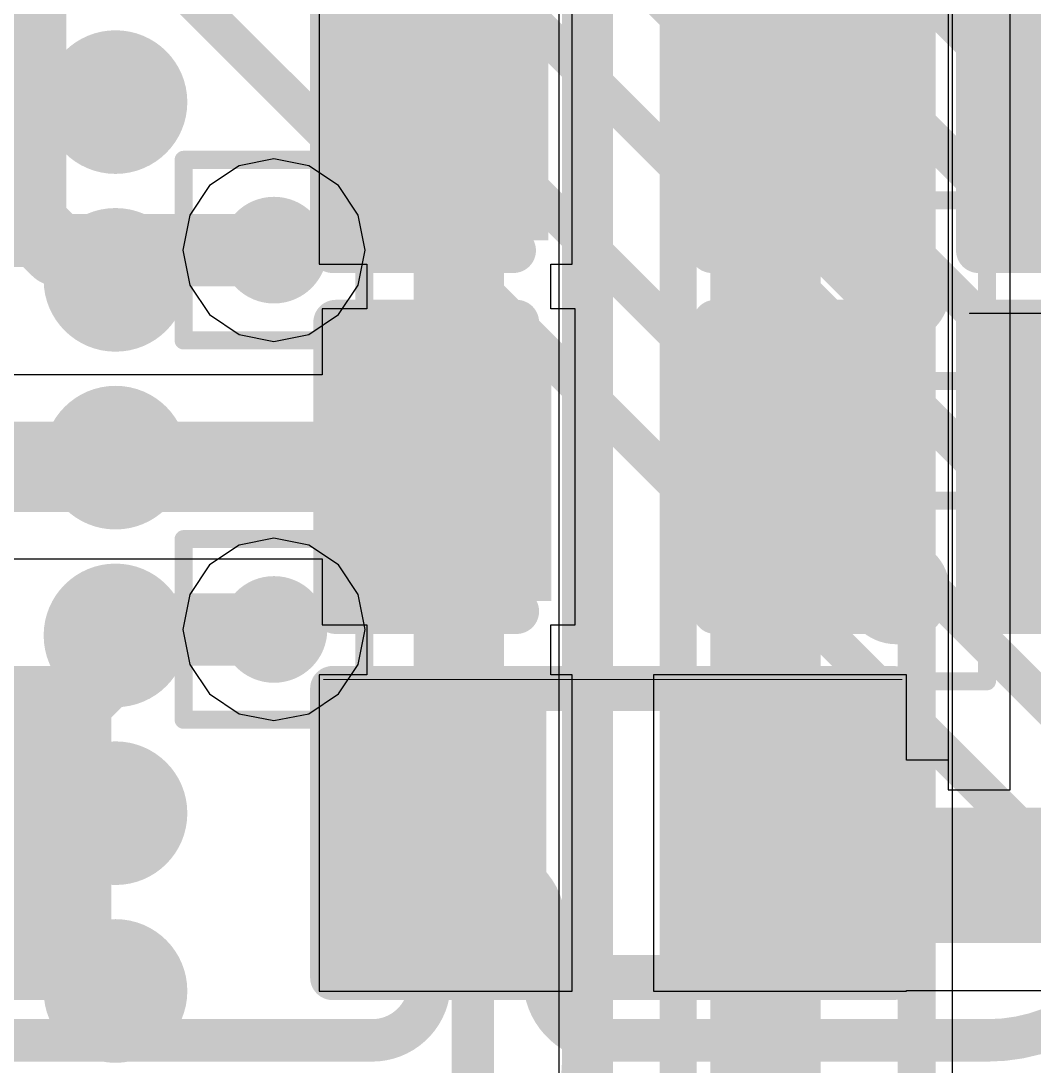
# Model space of a CAD drawing. Header units: inches. Extents: x -6 to 284, y -12 to 154.
# Drawn here: x 60.003 to 62.852, y -5.406 to -2.466 of the extents above; entities that cross this region are included whole.
import ezdxf

# ---------------------------------------------------------------- set-up
doc = ezdxf.new("R2010")
doc.units = ezdxf.units.IN
for name, color, linetype in [('Bottom Layer', 5, 'Continuous'), ('Bottom Paste', 16, 'Continuous'), ('Bottom Solder', 6, 'Continuous'), ('Drill Drawing', 1, 'Continuous'), ('GND-1', 16, 'Continuous'), ('GND-2', 90, 'Continuous'), ('GND-3', 216, 'Continuous'), ('GND-4', 54, 'Continuous'), ('PWR-1', 156, 'Continuous'), ('PWR-2', 130, 'Continuous'), ('Signal L1', 76, 'Continuous'), ('Signal L2', 6, 'Continuous'), ('Top Layer', 1, 'Continuous'), ('Top Overlay', 2, 'Continuous'), ('Top Paste', 8, 'Continuous'), ('Top Solder', 216, 'Continuous'), ('Via Holes', 16, 'Continuous')]:
    doc.layers.add(name, color=color, linetype=linetype)

# ---------------------------------------------------------------- blocks, each defined once
blk = doc.blocks.new('FBGA_153_11_5_13__B_131')
at = {"layer": 'Bottom Layer'}
h = blk.add_hatch(color=5, dxfattribs=at)
edge = h.paths.add_edge_path()
edge.add_arc((3.25, 1.75), 0.127, 0, 360)
h = blk.add_hatch(color=5, dxfattribs=at)
edge = h.paths.add_edge_path()
edge.add_arc((3.25, 1.25), 0.127, 0, 360)
h = blk.add_hatch(color=5, dxfattribs=at)
edge = h.paths.add_edge_path()
edge.add_arc((3.25, 0.75), 0.127, 0, 360)
h = blk.add_hatch(color=5, dxfattribs=at)
edge = h.paths.add_edge_path()
edge.add_arc((3.25, 0.25), 0.127, 0, 360)
h = blk.add_hatch(color=5, dxfattribs=at)
edge = h.paths.add_edge_path()
edge.add_arc((3.25, -0.25), 0.127, 0, 360)
h = blk.add_hatch(color=5, dxfattribs=at)
edge = h.paths.add_edge_path()
edge.add_arc((3.25, -0.75), 0.127, 0, 360)
at = {"layer": 'Bottom Paste'}
h = blk.add_hatch(color=16, dxfattribs=at)
edge = h.paths.add_edge_path()
edge.add_arc((3.25, 1.75), 0.127, 0, 360)
h = blk.add_hatch(color=16, dxfattribs=at)
edge = h.paths.add_edge_path()
edge.add_arc((3.25, 1.25), 0.127, 0, 360)
h = blk.add_hatch(color=16, dxfattribs=at)
edge = h.paths.add_edge_path()
edge.add_arc((3.25, 0.75), 0.127, 0, 360)
h = blk.add_hatch(color=16, dxfattribs=at)
edge = h.paths.add_edge_path()
edge.add_arc((3.25, 0.25), 0.127, 0, 360)
h = blk.add_hatch(color=16, dxfattribs=at)
edge = h.paths.add_edge_path()
edge.add_arc((3.25, -0.25), 0.127, 0, 360)
h = blk.add_hatch(color=16, dxfattribs=at)
edge = h.paths.add_edge_path()
edge.add_arc((3.25, -0.75), 0.127, 0, 360)
at = {"layer": 'Bottom Solder'}
h = blk.add_hatch(color=6, dxfattribs=at)
edge = h.paths.add_edge_path()
edge.add_arc((3.25, 1.75), 0.202, 0, 360)
h = blk.add_hatch(color=6, dxfattribs=at)
edge = h.paths.add_edge_path()
edge.add_arc((3.25, 1.25), 0.202, 0, 360)
h = blk.add_hatch(color=6, dxfattribs=at)
edge = h.paths.add_edge_path()
edge.add_arc((3.25, 0.75), 0.202, 0, 360)
h = blk.add_hatch(color=6, dxfattribs=at)
edge = h.paths.add_edge_path()
edge.add_arc((3.25, 0.25), 0.202, 0, 360)
h = blk.add_hatch(color=6, dxfattribs=at)
edge = h.paths.add_edge_path()
edge.add_arc((3.25, -0.25), 0.202, 0, 360)
h = blk.add_hatch(color=6, dxfattribs=at)
edge = h.paths.add_edge_path()
edge.add_arc((3.25, -0.75), 0.202, 0, 360)
blk = doc.blocks.new('R___0402_171')
at = {"layer": 'Top Layer'}
for points in [[(-0.6985, -0.3175), (-0.6985, 0.3175), (-0.2413, 0.3175), (-0.2413, -0.3175)], [(0.2413, -0.3175), (0.2413, 0.3175), (0.6985, 0.3175), (0.6985, -0.3175)]]:
    blk.add_hatch(color=1, dxfattribs=at).paths.add_polyline_path(points)
at = {"layer": 'Top Paste'}
for points in [[(-0.6985, -0.3175), (-0.6985, 0.3175), (-0.2413, 0.3175), (-0.2413, -0.3175)], [(0.2413, -0.3175), (0.2413, 0.3175), (0.6985, 0.3175), (0.6985, -0.3175)]]:
    blk.add_hatch(color=8, dxfattribs=at).paths.add_polyline_path(points)
at = {"layer": 'Top Solder'}
for points in [[(-0.7535, -0.3725), (-0.7535, 0.3725), (-0.1863, 0.3725), (-0.1863, -0.3725)], [(0.1863, -0.3725), (0.1863, 0.3725), (0.7535, 0.3725), (0.7535, -0.3725)]]:
    blk.add_hatch(color=216, dxfattribs=at).paths.add_polyline_path(points)
at = {"layer": 'Top Overlay'}
for points in [[(-0.7874, 0.4064, 0.127, 0.127, 0), (-0.7874, -0.4064, 0.127, 0.127, 0)], [(0.7874, 0.4064, 0.127, 0.127, 0), (-0.7874, 0.4064, 0.127, 0.127, 0)], [(0.7874, 0.4064, 0.127, 0.127, 0), (0.7874, -0.4064, 0.127, 0.127, 0)], [(0.7874, -0.4064, 0.127, 0.127, 0), (-0.7874, -0.4064, 0.127, 0.127, 0)], [(0.8128, -0.4318, 0.00323, 0.00323, 0), (-0.8128, -0.4318, 0.00323, 0.00323, 0)]]:
    blk.add_lwpolyline(points, format="xyseb", dxfattribs=at)
for points in [[(-0.8191, 0.4064, 0.0635, 0.0635, 1), (-0.7556, 0.4064, 0.0635, 0.0635, 1)], [(-0.8191, 0.4064, 0.0635, 0.0635, 1), (-0.7556, 0.4064, 0.0635, 0.0635, 1)], [(0.7556, 0.4064, 0.0635, 0.0635, 1), (0.8191, 0.4064, 0.0635, 0.0635, 1)], [(0.7556, 0.4064, 0.0635, 0.0635, 1), (0.8191, 0.4064, 0.0635, 0.0635, 1)], [(-0.8191, -0.4064, 0.0635, 0.0635, 1), (-0.7556, -0.4064, 0.0635, 0.0635, 1)], [(-0.8191, -0.4064, 0.0635, 0.0635, 1), (-0.7556, -0.4064, 0.0635, 0.0635, 1)], [(0.7556, -0.4064, 0.0635, 0.0635, 1), (0.8191, -0.4064, 0.0635, 0.0635, 1)], [(0.7556, -0.4064, 0.0635, 0.0635, 1), (0.8191, -0.4064, 0.0635, 0.0635, 1)], [(-0.8136, -0.4318, 0.00161, 0.00161, 1), (-0.812, -0.4318, 0.00161, 0.00161, 1)], [(0.812, -0.4318, 0.00161, 0.00161, 1), (0.8136, -0.4318, 0.00161, 0.00161, 1)]]:
    blk.add_lwpolyline(points, format="xyseb", close=True, dxfattribs=at)
blk = doc.blocks.new('R___0402_195')
at = {"layer": 'Top Layer'}
for points in [[(-0.6985, -0.3175), (-0.6985, 0.3175), (-0.2413, 0.3175), (-0.2413, -0.3175)], [(0.2413, -0.3175), (0.2413, 0.3175), (0.6985, 0.3175), (0.6985, -0.3175)]]:
    blk.add_hatch(color=1, dxfattribs=at).paths.add_polyline_path(points)
at = {"layer": 'Top Paste'}
for points in [[(-0.6985, -0.3175), (-0.6985, 0.3175), (-0.2413, 0.3175), (-0.2413, -0.3175)], [(0.2413, -0.3175), (0.2413, 0.3175), (0.6985, 0.3175), (0.6985, -0.3175)]]:
    blk.add_hatch(color=8, dxfattribs=at).paths.add_polyline_path(points)
at = {"layer": 'Top Solder'}
for points in [[(-0.7535, -0.3725), (-0.7535, 0.3725), (-0.1863, 0.3725), (-0.1863, -0.3725)], [(0.1863, -0.3725), (0.1863, 0.3725), (0.7535, 0.3725), (0.7535, -0.3725)]]:
    blk.add_hatch(color=216, dxfattribs=at).paths.add_polyline_path(points)
at = {"layer": 'Top Overlay'}
for points in [[(-0.7874, 0.4064, 0.127, 0.127, 0), (-0.7874, -0.4064, 0.127, 0.127, 0)], [(0.7874, 0.4064, 0.127, 0.127, 0), (-0.7874, 0.4064, 0.127, 0.127, 0)], [(0.7874, 0.4064, 0.127, 0.127, 0), (0.7874, -0.4064, 0.127, 0.127, 0)], [(0.7874, -0.4064, 0.127, 0.127, 0), (-0.7874, -0.4064, 0.127, 0.127, 0)], [(0.8128, -0.4318, 0.00323, 0.00323, 0), (-0.8128, -0.4318, 0.00323, 0.00323, 0)]]:
    blk.add_lwpolyline(points, format="xyseb", dxfattribs=at)
for points in [[(-0.8191, 0.4064, 0.0635, 0.0635, 1), (-0.7556, 0.4064, 0.0635, 0.0635, 1)], [(-0.8191, 0.4064, 0.0635, 0.0635, 1), (-0.7556, 0.4064, 0.0635, 0.0635, 1)], [(0.7556, 0.4064, 0.0635, 0.0635, 1), (0.8191, 0.4064, 0.0635, 0.0635, 1)], [(0.7556, 0.4064, 0.0635, 0.0635, 1), (0.8191, 0.4064, 0.0635, 0.0635, 1)], [(-0.8191, -0.4064, 0.0635, 0.0635, 1), (-0.7556, -0.4064, 0.0635, 0.0635, 1)], [(-0.8191, -0.4064, 0.0635, 0.0635, 1), (-0.7556, -0.4064, 0.0635, 0.0635, 1)], [(0.7556, -0.4064, 0.0635, 0.0635, 1), (0.8191, -0.4064, 0.0635, 0.0635, 1)], [(0.7556, -0.4064, 0.0635, 0.0635, 1), (0.8191, -0.4064, 0.0635, 0.0635, 1)], [(-0.8136, -0.4318, 0.00161, 0.00161, 1), (-0.812, -0.4318, 0.00161, 0.00161, 1)], [(0.812, -0.4318, 0.00161, 0.00161, 1), (0.8136, -0.4318, 0.00161, 0.00161, 1)]]:
    blk.add_lwpolyline(points, format="xyseb", close=True, dxfattribs=at)
blk = doc.blocks.new('R___0402_196')
at = {"layer": 'Top Layer'}
for points in [[(-0.6985, -0.3175), (-0.6985, 0.3175), (-0.2413, 0.3175), (-0.2413, -0.3175)], [(0.2413, -0.3175), (0.2413, 0.3175), (0.6985, 0.3175), (0.6985, -0.3175)]]:
    blk.add_hatch(color=1, dxfattribs=at).paths.add_polyline_path(points)
at = {"layer": 'Top Paste'}
for points in [[(-0.6985, -0.3175), (-0.6985, 0.3175), (-0.2413, 0.3175), (-0.2413, -0.3175)], [(0.2413, -0.3175), (0.2413, 0.3175), (0.6985, 0.3175), (0.6985, -0.3175)]]:
    blk.add_hatch(color=8, dxfattribs=at).paths.add_polyline_path(points)
at = {"layer": 'Top Solder'}
for points in [[(-0.7535, -0.3725), (-0.7535, 0.3725), (-0.1863, 0.3725), (-0.1863, -0.3725)], [(0.1863, -0.3725), (0.1863, 0.3725), (0.7535, 0.3725), (0.7535, -0.3725)]]:
    blk.add_hatch(color=216, dxfattribs=at).paths.add_polyline_path(points)
at = {"layer": 'Top Overlay'}
for points in [[(0.7874, 0.4064, 0.127, 0.127, 0), (-0.7874, 0.4064, 0.127, 0.127, 0)], [(-0.7874, 0.4064, 0.127, 0.127, 0), (-0.7874, -0.4064, 0.127, 0.127, 0)], [(0.7874, 0.4064, 0.127, 0.127, 0), (0.7874, -0.4064, 0.127, 0.127, 0)], [(0.7874, -0.4064, 0.127, 0.127, 0), (-0.7874, -0.4064, 0.127, 0.127, 0)], [(0.8128, -0.4318, 0.00323, 0.00323, 0), (-0.8128, -0.4318, 0.00323, 0.00323, 0)]]:
    blk.add_lwpolyline(points, format="xyseb", dxfattribs=at)
for points in [[(-0.8191, 0.4064, 0.0635, 0.0635, 1), (-0.7556, 0.4064, 0.0635, 0.0635, 1)], [(-0.8191, 0.4064, 0.0635, 0.0635, 1), (-0.7556, 0.4064, 0.0635, 0.0635, 1)], [(0.7556, 0.4064, 0.0635, 0.0635, 1), (0.8191, 0.4064, 0.0635, 0.0635, 1)], [(0.7556, 0.4064, 0.0635, 0.0635, 1), (0.8191, 0.4064, 0.0635, 0.0635, 1)], [(-0.8191, -0.4064, 0.0635, 0.0635, 1), (-0.7556, -0.4064, 0.0635, 0.0635, 1)], [(-0.8191, -0.4064, 0.0635, 0.0635, 1), (-0.7556, -0.4064, 0.0635, 0.0635, 1)], [(0.7556, -0.4064, 0.0635, 0.0635, 1), (0.8191, -0.4064, 0.0635, 0.0635, 1)], [(0.7556, -0.4064, 0.0635, 0.0635, 1), (0.8191, -0.4064, 0.0635, 0.0635, 1)], [(-0.8136, -0.4318, 0.00161, 0.00161, 1), (-0.812, -0.4318, 0.00161, 0.00161, 1)], [(0.812, -0.4318, 0.00161, 0.00161, 1), (0.8136, -0.4318, 0.00161, 0.00161, 1)]]:
    blk.add_lwpolyline(points, format="xyseb", close=True, dxfattribs=at)
blk = doc.blocks.new('C___0402_272')
at = {"layer": 'Top Layer'}
for points in [[(-0.6985, -0.3175), (-0.6985, 0.3175), (-0.2413, 0.3175), (-0.2413, -0.3175)], [(0.2413, -0.3175), (0.2413, 0.3175), (0.6985, 0.3175), (0.6985, -0.3175)]]:
    blk.add_hatch(color=1, dxfattribs=at).paths.add_polyline_path(points)
at = {"layer": 'Top Paste'}
for points in [[(-0.6985, -0.3175), (-0.6985, 0.3175), (-0.2413, 0.3175), (-0.2413, -0.3175)], [(0.2413, -0.3175), (0.2413, 0.3175), (0.6985, 0.3175), (0.6985, -0.3175)]]:
    blk.add_hatch(color=8, dxfattribs=at).paths.add_polyline_path(points)
at = {"layer": 'Top Solder'}
for points in [[(-0.7585, -0.3775), (-0.7585, 0.3775), (-0.1813, 0.3775), (-0.1813, -0.3775)], [(0.1813, -0.3775), (0.1813, 0.3775), (0.7585, 0.3775), (0.7585, -0.3775)]]:
    blk.add_hatch(color=216, dxfattribs=at).paths.add_polyline_path(points)
at = {"layer": 'Top Overlay'}
for points in [[(-0.7874, 0.4064, 0.127, 0.127, 0), (-0.7874, -0.4064, 0.127, 0.127, 0)], [(-0.2794, 0.4064, 0.127, 0.127, 0), (-0.7874, 0.4064, 0.127, 0.127, 0)], [(0.7874, 0.4064, 0.127, 0.127, 0), (0.2794, 0.4064, 0.127, 0.127, 0)], [(0.7874, 0.4064, 0.127, 0.127, 0), (0.7874, -0.4064, 0.127, 0.127, 0)], [(-0.2794, -0.4064, 0.127, 0.127, 0), (-0.7874, -0.4064, 0.127, 0.127, 0)], [(0.7874, -0.4064, 0.127, 0.127, 0), (0.2794, -0.4064, 0.127, 0.127, 0)]]:
    blk.add_lwpolyline(points, format="xyseb", dxfattribs=at)
for points in [[(-0.8191, 0.4064, 0.0635, 0.0635, 1), (-0.7556, 0.4064, 0.0635, 0.0635, 1)], [(-0.8191, 0.4064, 0.0635, 0.0635, 1), (-0.7556, 0.4064, 0.0635, 0.0635, 1)], [(-0.3112, 0.4064, 0.0635, 0.0635, 1), (-0.2477, 0.4064, 0.0635, 0.0635, 1)], [(0.2477, 0.4064, 0.0635, 0.0635, 1), (0.3111, 0.4064, 0.0635, 0.0635, 1)], [(0.7556, 0.4064, 0.0635, 0.0635, 1), (0.8191, 0.4064, 0.0635, 0.0635, 1)], [(0.7556, 0.4064, 0.0635, 0.0635, 1), (0.8191, 0.4064, 0.0635, 0.0635, 1)], [(-0.8191, -0.4064, 0.0635, 0.0635, 1), (-0.7556, -0.4064, 0.0635, 0.0635, 1)], [(-0.8191, -0.4064, 0.0635, 0.0635, 1), (-0.7556, -0.4064, 0.0635, 0.0635, 1)], [(-0.3112, -0.4064, 0.0635, 0.0635, 1), (-0.2477, -0.4064, 0.0635, 0.0635, 1)], [(0.2477, -0.4064, 0.0635, 0.0635, 1), (0.3111, -0.4064, 0.0635, 0.0635, 1)], [(0.7556, -0.4064, 0.0635, 0.0635, 1), (0.8191, -0.4064, 0.0635, 0.0635, 1)], [(0.7556, -0.4064, 0.0635, 0.0635, 1), (0.8191, -0.4064, 0.0635, 0.0635, 1)]]:
    blk.add_lwpolyline(points, format="xyseb", close=True, dxfattribs=at)
blk = doc.blocks.new('C___0402_322')
at = {"layer": 'Top Layer'}
for points in [[(-0.6985, -0.3175), (-0.6985, 0.3175), (-0.2413, 0.3175), (-0.2413, -0.3175)], [(0.2413, -0.3175), (0.2413, 0.3175), (0.6985, 0.3175), (0.6985, -0.3175)]]:
    blk.add_hatch(color=1, dxfattribs=at).paths.add_polyline_path(points)
at = {"layer": 'Top Paste'}
for points in [[(-0.6985, -0.3175), (-0.6985, 0.3175), (-0.2413, 0.3175), (-0.2413, -0.3175)], [(0.2413, -0.3175), (0.2413, 0.3175), (0.6985, 0.3175), (0.6985, -0.3175)]]:
    blk.add_hatch(color=8, dxfattribs=at).paths.add_polyline_path(points)
at = {"layer": 'Top Solder'}
for points in [[(-0.7585, -0.3775), (-0.7585, 0.3775), (-0.1813, 0.3775), (-0.1813, -0.3775)], [(0.1813, -0.3775), (0.1813, 0.3775), (0.7585, 0.3775), (0.7585, -0.3775)]]:
    blk.add_hatch(color=216, dxfattribs=at).paths.add_polyline_path(points)
at = {"layer": 'Top Overlay'}
for points in [[(-0.7874, 0.4064, 0.127, 0.127, 0), (-0.7874, -0.4064, 0.127, 0.127, 0)], [(-0.2794, 0.4064, 0.127, 0.127, 0), (-0.7874, 0.4064, 0.127, 0.127, 0)], [(0.7874, 0.4064, 0.127, 0.127, 0), (0.2794, 0.4064, 0.127, 0.127, 0)], [(0.7874, 0.4064, 0.127, 0.127, 0), (0.7874, -0.4064, 0.127, 0.127, 0)], [(-0.2794, -0.4064, 0.127, 0.127, 0), (-0.7874, -0.4064, 0.127, 0.127, 0)], [(0.7874, -0.4064, 0.127, 0.127, 0), (0.2794, -0.4064, 0.127, 0.127, 0)]]:
    blk.add_lwpolyline(points, format="xyseb", dxfattribs=at)
for points in [[(-0.8191, 0.4064, 0.0635, 0.0635, 1), (-0.7556, 0.4064, 0.0635, 0.0635, 1)], [(-0.8191, 0.4064, 0.0635, 0.0635, 1), (-0.7556, 0.4064, 0.0635, 0.0635, 1)], [(-0.3111, 0.4064, 0.0635, 0.0635, 1), (-0.2477, 0.4064, 0.0635, 0.0635, 1)], [(0.2477, 0.4064, 0.0635, 0.0635, 1), (0.3111, 0.4064, 0.0635, 0.0635, 1)], [(0.7556, 0.4064, 0.0635, 0.0635, 1), (0.8191, 0.4064, 0.0635, 0.0635, 1)], [(0.7556, 0.4064, 0.0635, 0.0635, 1), (0.8191, 0.4064, 0.0635, 0.0635, 1)], [(-0.8192, -0.4064, 0.0635, 0.0635, 1), (-0.7557, -0.4064, 0.0635, 0.0635, 1)], [(-0.8192, -0.4064, 0.0635, 0.0635, 1), (-0.7557, -0.4064, 0.0635, 0.0635, 1)], [(-0.3111, -0.4064, 0.0635, 0.0635, 1), (-0.2477, -0.4064, 0.0635, 0.0635, 1)], [(0.2477, -0.4064, 0.0635, 0.0635, 1), (0.3111, -0.4064, 0.0635, 0.0635, 1)], [(0.7556, -0.4064, 0.0635, 0.0635, 1), (0.8191, -0.4064, 0.0635, 0.0635, 1)], [(0.7556, -0.4064, 0.0635, 0.0635, 1), (0.8191, -0.4064, 0.0635, 0.0635, 1)]]:
    blk.add_lwpolyline(points, format="xyseb", close=True, dxfattribs=at)
blk = doc.blocks.new('C___0402_324')
at = {"layer": 'Top Layer'}
for points in [[(-0.6985, -0.3175), (-0.6985, 0.3175), (-0.2413, 0.3175), (-0.2413, -0.3175)], [(0.2413, -0.3175), (0.2413, 0.3175), (0.6985, 0.3175), (0.6985, -0.3175)]]:
    blk.add_hatch(color=1, dxfattribs=at).paths.add_polyline_path(points)
at = {"layer": 'Top Paste'}
for points in [[(-0.6985, -0.3175), (-0.6985, 0.3175), (-0.2413, 0.3175), (-0.2413, -0.3175)], [(0.2413, -0.3175), (0.2413, 0.3175), (0.6985, 0.3175), (0.6985, -0.3175)]]:
    blk.add_hatch(color=8, dxfattribs=at).paths.add_polyline_path(points)
at = {"layer": 'Top Solder'}
for points in [[(-0.7585, -0.3775), (-0.7585, 0.3775), (-0.1813, 0.3775), (-0.1813, -0.3775)], [(0.1813, -0.3775), (0.1813, 0.3775), (0.7585, 0.3775), (0.7585, -0.3775)]]:
    blk.add_hatch(color=216, dxfattribs=at).paths.add_polyline_path(points)
at = {"layer": 'Top Overlay'}
for points in [[(-0.7874, 0.4064, 0.127, 0.127, 0), (-0.7874, -0.4064, 0.127, 0.127, 0)], [(-0.2794, 0.4064, 0.127, 0.127, 0), (-0.7874, 0.4064, 0.127, 0.127, 0)], [(0.7874, 0.4064, 0.127, 0.127, 0), (0.2794, 0.4064, 0.127, 0.127, 0)], [(0.7874, 0.4064, 0.127, 0.127, 0), (0.7874, -0.4064, 0.127, 0.127, 0)], [(-0.2794, -0.4064, 0.127, 0.127, 0), (-0.7874, -0.4064, 0.127, 0.127, 0)], [(0.7874, -0.4064, 0.127, 0.127, 0), (0.2794, -0.4064, 0.127, 0.127, 0)]]:
    blk.add_lwpolyline(points, format="xyseb", dxfattribs=at)
for points in [[(-0.8191, 0.4064, 0.0635, 0.0635, 1), (-0.7556, 0.4064, 0.0635, 0.0635, 1)], [(-0.8191, 0.4064, 0.0635, 0.0635, 1), (-0.7556, 0.4064, 0.0635, 0.0635, 1)], [(-0.3111, 0.4064, 0.0635, 0.0635, 1), (-0.2477, 0.4064, 0.0635, 0.0635, 1)], [(0.2477, 0.4064, 0.0635, 0.0635, 1), (0.3111, 0.4064, 0.0635, 0.0635, 1)], [(0.7556, 0.4064, 0.0635, 0.0635, 1), (0.8191, 0.4064, 0.0635, 0.0635, 1)], [(0.7556, 0.4064, 0.0635, 0.0635, 1), (0.8191, 0.4064, 0.0635, 0.0635, 1)], [(-0.8191, -0.4064, 0.0635, 0.0635, 1), (-0.7556, -0.4064, 0.0635, 0.0635, 1)], [(-0.8191, -0.4064, 0.0635, 0.0635, 1), (-0.7556, -0.4064, 0.0635, 0.0635, 1)], [(-0.3111, -0.4064, 0.0635, 0.0635, 1), (-0.2477, -0.4064, 0.0635, 0.0635, 1)], [(0.2477, -0.4064, 0.0635, 0.0635, 1), (0.3111, -0.4064, 0.0635, 0.0635, 1)], [(0.7556, -0.4064, 0.0635, 0.0635, 1), (0.8191, -0.4064, 0.0635, 0.0635, 1)], [(0.7556, -0.4064, 0.0635, 0.0635, 1), (0.8191, -0.4064, 0.0635, 0.0635, 1)]]:
    blk.add_lwpolyline(points, format="xyseb", close=True, dxfattribs=at)
blk = doc.blocks.new('C___0402_375')
at = {"layer": 'Top Layer'}
for points in [[(-0.6985, -0.3175), (-0.6985, 0.3175), (-0.2413, 0.3175), (-0.2413, -0.3175)], [(0.2413, -0.3175), (0.2413, 0.3175), (0.6985, 0.3175), (0.6985, -0.3175)]]:
    blk.add_hatch(color=1, dxfattribs=at).paths.add_polyline_path(points)
at = {"layer": 'Top Paste'}
for points in [[(-0.6985, -0.3175), (-0.6985, 0.3175), (-0.2413, 0.3175), (-0.2413, -0.3175)], [(0.2413, -0.3175), (0.2413, 0.3175), (0.6985, 0.3175), (0.6985, -0.3175)]]:
    blk.add_hatch(color=8, dxfattribs=at).paths.add_polyline_path(points)
at = {"layer": 'Top Solder'}
for points in [[(-0.7585, -0.3775), (-0.7585, 0.3775), (-0.1813, 0.3775), (-0.1813, -0.3775)], [(0.1813, -0.3775), (0.1813, 0.3775), (0.7585, 0.3775), (0.7585, -0.3775)]]:
    blk.add_hatch(color=216, dxfattribs=at).paths.add_polyline_path(points)
at = {"layer": 'Top Overlay'}
for points in [[(-0.7874, 0.4064, 0.127, 0.127, 0), (-0.7874, -0.4064, 0.127, 0.127, 0)], [(-0.2794, 0.4064, 0.127, 0.127, 0), (-0.7874, 0.4064, 0.127, 0.127, 0)], [(0.7874, 0.4064, 0.127, 0.127, 0), (0.2794, 0.4064, 0.127, 0.127, 0)], [(0.7874, 0.4064, 0.127, 0.127, 0), (0.7874, -0.4064, 0.127, 0.127, 0)], [(-0.2794, -0.4064, 0.127, 0.127, 0), (-0.7874, -0.4064, 0.127, 0.127, 0)], [(0.7874, -0.4064, 0.127, 0.127, 0), (0.2794, -0.4064, 0.127, 0.127, 0)]]:
    blk.add_lwpolyline(points, format="xyseb", dxfattribs=at)
for points in [[(-0.8191, 0.4064, 0.0635, 0.0635, 1), (-0.7556, 0.4064, 0.0635, 0.0635, 1)], [(-0.8191, 0.4064, 0.0635, 0.0635, 1), (-0.7556, 0.4064, 0.0635, 0.0635, 1)], [(-0.3111, 0.4064, 0.0635, 0.0635, 1), (-0.2477, 0.4064, 0.0635, 0.0635, 1)], [(0.2477, 0.4064, 0.0635, 0.0635, 1), (0.3111, 0.4064, 0.0635, 0.0635, 1)], [(0.7556, 0.4064, 0.0635, 0.0635, 1), (0.8191, 0.4064, 0.0635, 0.0635, 1)], [(0.7556, 0.4064, 0.0635, 0.0635, 1), (0.8191, 0.4064, 0.0635, 0.0635, 1)], [(-0.8191, -0.4064, 0.0635, 0.0635, 1), (-0.7556, -0.4064, 0.0635, 0.0635, 1)], [(-0.8191, -0.4064, 0.0635, 0.0635, 1), (-0.7556, -0.4064, 0.0635, 0.0635, 1)], [(-0.3111, -0.4064, 0.0635, 0.0635, 1), (-0.2477, -0.4064, 0.0635, 0.0635, 1)], [(0.2477, -0.4064, 0.0635, 0.0635, 1), (0.3111, -0.4064, 0.0635, 0.0635, 1)], [(0.7556, -0.4064, 0.0635, 0.0635, 1), (0.8191, -0.4064, 0.0635, 0.0635, 1)], [(0.7556, -0.4064, 0.0635, 0.0635, 1), (0.8191, -0.4064, 0.0635, 0.0635, 1)]]:
    blk.add_lwpolyline(points, format="xyseb", close=True, dxfattribs=at)

msp = doc.modelspace()

# ---------------------------------------------------------------- hatches: boundary and pattern name
at = {"layer": 'Bottom Layer'}
h = msp.add_hatch(color=5, dxfattribs=at)
edge = h.paths.add_edge_path()
edge.add_arc((60.7149, -3.1108), 0.15, 0, 360)
h = msp.add_hatch(color=5, dxfattribs=at)
edge = h.paths.add_edge_path()
edge.add_arc((60.7149, -4.1776), 0.15, 0, 360)
at = {"layer": 'GND-1'}
h = msp.add_hatch(color=16, dxfattribs=at)
edge = h.paths.add_edge_path()
edge.add_arc((60.7149, -3.1108), 0.15, 0, 360)
h = msp.add_hatch(color=16, dxfattribs=at)
edge = h.paths.add_edge_path()
edge.add_arc((62.4655, -3.2245), 0.15, 0, 360)
h = msp.add_hatch(color=16, dxfattribs=at)
edge = h.paths.add_edge_path()
edge.add_arc((62.4655, -4.0693), 0.15, 0, 360)
h = msp.add_hatch(color=16, dxfattribs=at)
edge = h.paths.add_edge_path()
edge.add_arc((60.7149, -4.1776), 0.15, 0, 360)
at = {"layer": 'GND-2'}
h = msp.add_hatch(color=90, dxfattribs=at)
edge = h.paths.add_edge_path()
edge.add_arc((60.7149, -3.1108), 0.15, 0, 360)
h = msp.add_hatch(color=90, dxfattribs=at)
edge = h.paths.add_edge_path()
edge.add_arc((60.7149, -4.1776), 0.15, 0, 360)
at = {"layer": 'GND-3'}
h = msp.add_hatch(color=216, dxfattribs=at)
edge = h.paths.add_edge_path()
edge.add_arc((60.7149, -3.1108), 0.15, 0, 360)
h = msp.add_hatch(color=216, dxfattribs=at)
edge = h.paths.add_edge_path()
edge.add_arc((60.7149, -4.1776), 0.15, 0, 360)
at = {"layer": 'GND-4'}
h = msp.add_hatch(color=54, dxfattribs=at)
edge = h.paths.add_edge_path()
edge.add_arc((60.7149, -3.1108), 0.15, 0, 360)
h = msp.add_hatch(color=54, dxfattribs=at)
edge = h.paths.add_edge_path()
edge.add_arc((60.7149, -4.1776), 0.15, 0, 360)
at = {"layer": 'PWR-1'}
h = msp.add_hatch(color=156, dxfattribs=at)
edge = h.paths.add_edge_path()
edge.add_arc((60.7149, -3.1108), 0.15, 0, 360)
h = msp.add_hatch(color=156, dxfattribs=at)
edge = h.paths.add_edge_path()
edge.add_arc((60.7149, -4.1776), 0.15, 0, 360)
at = {"layer": 'PWR-2'}
h = msp.add_hatch(color=130, dxfattribs=at)
edge = h.paths.add_edge_path()
edge.add_arc((60.7149, -3.1108), 0.15, 0, 360)
h = msp.add_hatch(color=130, dxfattribs=at)
edge = h.paths.add_edge_path()
edge.add_arc((60.7149, -4.1776), 0.15, 0, 360)
at = {"layer": 'Signal L1'}
h = msp.add_hatch(color=76, dxfattribs=at)
edge = h.paths.add_edge_path()
edge.add_arc((60.7149, -3.1108), 0.15, 0, 360)
h = msp.add_hatch(color=76, dxfattribs=at)
edge = h.paths.add_edge_path()
edge.add_arc((62.4655, -3.2245), 0.15, 0, 360)
h = msp.add_hatch(color=76, dxfattribs=at)
edge = h.paths.add_edge_path()
edge.add_arc((62.4655, -4.0693), 0.15, 0, 360)
h = msp.add_hatch(color=76, dxfattribs=at)
edge = h.paths.add_edge_path()
edge.add_arc((60.7149, -4.1776), 0.15, 0, 360)
at = {"layer": 'Signal L2'}
h = msp.add_hatch(color=6, dxfattribs=at)
edge = h.paths.add_edge_path()
edge.add_arc((60.7149, -3.1108), 0.15, 0, 360)
h = msp.add_hatch(color=6, dxfattribs=at)
edge = h.paths.add_edge_path()
edge.add_arc((60.7149, -4.1776), 0.15, 0, 360)
at = {"layer": 'Top Layer'}
h = msp.add_hatch(color=1, dxfattribs=at)
edge = h.paths.add_edge_path()
edge.add_arc((60.7149, -3.1108), 0.15, 0, 360)
h = msp.add_hatch(color=1, dxfattribs=at)
edge = h.paths.add_edge_path()
edge.add_arc((62.4655, -3.2245), 0.15, 0, 360)
h = msp.add_hatch(color=1, dxfattribs=at)
edge = h.paths.add_edge_path()
edge.add_arc((62.4655, -4.0693), 0.15, 0, 360)
h = msp.add_hatch(color=1, dxfattribs=at)
edge = h.paths.add_edge_path()
edge.add_arc((60.7149, -4.1776), 0.15, 0, 360)
at = {"layer": 'Via Holes'}
h = msp.add_hatch(color=7, dxfattribs=at)
edge = h.paths.add_edge_path()
edge.add_arc((60.7149, -3.1108), 0.075, 0, 360)
h = msp.add_hatch(color=7, dxfattribs=at)
edge = h.paths.add_edge_path()
edge.add_arc((62.4655, -3.2245), 0.075, 0, 360)
h = msp.add_hatch(color=7, dxfattribs=at)
edge = h.paths.add_edge_path()
edge.add_arc((62.4655, -4.0693), 0.075, 0, 360)
h = msp.add_hatch(color=7, dxfattribs=at)
edge = h.paths.add_edge_path()
edge.add_arc((60.7149, -4.1776), 0.075, 0, 360)

# ---------------------------------------------------------------- linework, layer by layer
at = {"layer": 'Bottom Layer'}
for p, q in [((62.6215, -0.4943), (62.6215, -5.5408)), ((61.5168, -7.1748), (61.5168, -1.2885))]:
    msp.add_line(p, q, dxfattribs=at)
for points in [[(62.1628, -7.782, 0.1778, 0.1778, 0), (62.1628, -1.1989, 0.1778, 0.1778, 0)], [(61.851, -5.876, 0.1041, 0.1041, 0), (61.851, -1.3603, 0.1041, 0.1041, 0)], [(61.5767, -5.3939, 0.1041, 0.1041, 0), (61.5767, -1.4708, 0.1041, 0.1041, 0)], [(62.5222, -8.2116, 0.1067, 0.1067, 0), (62.5222, -1.7561, 0.1067, 0.1067, 0)], [(61.5767, -5.3939, 0.1041, 0.1041, -0.414214), (61.2763, -5.6944, 0.1041, 0.1041, 0)]]:
    msp.add_lwpolyline(points, format="xyseb", dxfattribs=at)
msp.add_lwpolyline([(61.5507, -5.3939, 0.0521, 0.0521, 1), (61.6027, -5.3939, 0.0521, 0.0521, 1)], format="xyseb", close=True, dxfattribs=at)
msp.add_lwpolyline([(61.5507, -5.3939, 0.0521, 0.0521, 1), (61.6027, -5.3939, 0.0521, 0.0521, 1)], format="xyseb", close=True, dxfattribs=at)
at = {"layer": 'Drill Drawing'}
for points in [[(60.4609, -2.8568, 0.0508, 0.0508, 0), (60.9689, -2.8568, 0.0508, 0.0508, 0)], [(60.4609, -3.3648, 0.0508, 0.0508, 0), (60.4609, -2.8568, 0.0508, 0.0508, 0)], [(60.9689, -3.3648, 0.0508, 0.0508, 0), (60.9689, -2.8568, 0.0508, 0.0508, 0)], [(62.2115, -2.9705, 0.0508, 0.0508, 0), (62.7195, -2.9705, 0.0508, 0.0508, 0)], [(62.2115, -3.4785, 0.0508, 0.0508, 0), (62.2115, -2.9705, 0.0508, 0.0508, 0)], [(62.7195, -3.4785, 0.0508, 0.0508, 0), (62.7195, -2.9705, 0.0508, 0.0508, 0)], [(60.4609, -3.3648, 0.0508, 0.0508, 0), (60.9689, -3.3648, 0.0508, 0.0508, 0)], [(62.2115, -3.4785, 0.0508, 0.0508, 0), (62.7195, -3.4785, 0.0508, 0.0508, 0)], [(62.2115, -3.8153, 0.0508, 0.0508, 0), (62.7195, -3.8153, 0.0508, 0.0508, 0)], [(62.2115, -4.3233, 0.0508, 0.0508, 0), (62.2115, -3.8153, 0.0508, 0.0508, 0)], [(62.7195, -4.3233, 0.0508, 0.0508, 0), (62.7195, -3.8153, 0.0508, 0.0508, 0)], [(60.4609, -3.9236, 0.0508, 0.0508, 0), (60.9689, -3.9236, 0.0508, 0.0508, 0)], [(60.4609, -4.4316, 0.0508, 0.0508, 0), (60.4609, -3.9236, 0.0508, 0.0508, 0)], [(60.9689, -4.4316, 0.0508, 0.0508, 0), (60.9689, -3.9236, 0.0508, 0.0508, 0)], [(62.2115, -4.3233, 0.0508, 0.0508, 0), (62.7195, -4.3233, 0.0508, 0.0508, 0)], [(60.4609, -4.4316, 0.0508, 0.0508, 0), (60.9689, -4.4316, 0.0508, 0.0508, 0)]]:
    msp.add_lwpolyline(points, format="xyseb", dxfattribs=at)
for points in [[(60.4482, -2.8568, 0.0254, 0.0254, 1), (60.4736, -2.8568, 0.0254, 0.0254, 1)], [(60.4482, -2.8568, 0.0254, 0.0254, 1), (60.4736, -2.8568, 0.0254, 0.0254, 1)], [(60.9562, -2.8568, 0.0254, 0.0254, 1), (60.9816, -2.8568, 0.0254, 0.0254, 1)], [(60.9562, -2.8568, 0.0254, 0.0254, 1), (60.9816, -2.8568, 0.0254, 0.0254, 1)], [(62.1988, -2.9705, 0.0254, 0.0254, 1), (62.2242, -2.9705, 0.0254, 0.0254, 1)], [(62.1988, -2.9705, 0.0254, 0.0254, 1), (62.2242, -2.9705, 0.0254, 0.0254, 1)], [(62.7068, -2.9705, 0.0254, 0.0254, 1), (62.7322, -2.9705, 0.0254, 0.0254, 1)], [(62.7068, -2.9705, 0.0254, 0.0254, 1), (62.7322, -2.9705, 0.0254, 0.0254, 1)], [(60.4482, -3.3648, 0.0254, 0.0254, 1), (60.4736, -3.3648, 0.0254, 0.0254, 1)], [(60.4482, -3.3648, 0.0254, 0.0254, 1), (60.4736, -3.3648, 0.0254, 0.0254, 1)], [(60.9562, -3.3648, 0.0254, 0.0254, 1), (60.9816, -3.3648, 0.0254, 0.0254, 1)], [(60.9562, -3.3648, 0.0254, 0.0254, 1), (60.9816, -3.3648, 0.0254, 0.0254, 1)], [(62.1988, -3.4785, 0.0254, 0.0254, 1), (62.2242, -3.4785, 0.0254, 0.0254, 1)], [(62.1988, -3.4785, 0.0254, 0.0254, 1), (62.2242, -3.4785, 0.0254, 0.0254, 1)], [(62.7068, -3.4785, 0.0254, 0.0254, 1), (62.7322, -3.4785, 0.0254, 0.0254, 1)], [(62.7068, -3.4785, 0.0254, 0.0254, 1), (62.7322, -3.4785, 0.0254, 0.0254, 1)], [(62.1988, -3.8153, 0.0254, 0.0254, 1), (62.2242, -3.8153, 0.0254, 0.0254, 1)], [(62.1988, -3.8153, 0.0254, 0.0254, 1), (62.2242, -3.8153, 0.0254, 0.0254, 1)], [(62.7068, -3.8153, 0.0254, 0.0254, 1), (62.7322, -3.8153, 0.0254, 0.0254, 1)], [(62.7068, -3.8153, 0.0254, 0.0254, 1), (62.7322, -3.8153, 0.0254, 0.0254, 1)], [(60.4482, -3.9236, 0.0254, 0.0254, 1), (60.4736, -3.9236, 0.0254, 0.0254, 1)], [(60.4482, -3.9236, 0.0254, 0.0254, 1), (60.4736, -3.9236, 0.0254, 0.0254, 1)], [(60.9562, -3.9236, 0.0254, 0.0254, 1), (60.9816, -3.9236, 0.0254, 0.0254, 1)], [(60.9562, -3.9236, 0.0254, 0.0254, 1), (60.9816, -3.9236, 0.0254, 0.0254, 1)], [(62.1988, -4.3233, 0.0254, 0.0254, 1), (62.2242, -4.3233, 0.0254, 0.0254, 1)], [(62.1988, -4.3233, 0.0254, 0.0254, 1), (62.2242, -4.3233, 0.0254, 0.0254, 1)], [(62.7068, -4.3233, 0.0254, 0.0254, 1), (62.7322, -4.3233, 0.0254, 0.0254, 1)], [(62.7068, -4.3233, 0.0254, 0.0254, 1), (62.7322, -4.3233, 0.0254, 0.0254, 1)], [(60.4482, -4.4316, 0.0254, 0.0254, 1), (60.4736, -4.4316, 0.0254, 0.0254, 1)], [(60.4482, -4.4316, 0.0254, 0.0254, 1), (60.4736, -4.4316, 0.0254, 0.0254, 1)], [(60.9562, -4.4316, 0.0254, 0.0254, 1), (60.9816, -4.4316, 0.0254, 0.0254, 1)], [(60.9562, -4.4316, 0.0254, 0.0254, 1), (60.9816, -4.4316, 0.0254, 0.0254, 1)]]:
    msp.add_lwpolyline(points, format="xyseb", close=True, dxfattribs=at)
at = {"layer": 'PWR-1'}
for p, q in [((60.6168, -2.8738), (60.5335, -2.9294)), ((60.7149, -2.8543), (60.6168, -2.8738)), ((60.8131, -2.8738), (60.7149, -2.8543)), ((60.8963, -2.9294), (60.8131, -2.8738)), ((60.5335, -2.9294), (60.4779, -3.0126)), ((60.9519, -3.0126), (60.8963, -2.9294)), ((60.4779, -3.0126), (60.4584, -3.1108)), ((60.9715, -3.1108), (60.9519, -3.0126)), ((60.4584, -3.1108), (60.4779, -3.209)), ((60.9519, -3.209), (60.9715, -3.1108)), ((60.4779, -3.209), (60.5335, -3.2922)), ((60.8963, -3.2922), (60.9519, -3.209)), ((60.5335, -3.2922), (60.6168, -3.3478)), ((60.8131, -3.3478), (60.8963, -3.2922)), ((60.6168, -3.3478), (60.7149, -3.3673)), ((60.7149, -3.3673), (60.8131, -3.3478)), ((60.7149, -3.9211), (60.6168, -3.9406)), ((60.8131, -3.9406), (60.7149, -3.9211)), ((60.6168, -3.9406), (60.5335, -3.9962)), ((60.8963, -3.9962), (60.8131, -3.9406)), ((60.5335, -3.9962), (60.4779, -4.0794)), ((60.9519, -4.0794), (60.8963, -3.9962)), ((60.4779, -4.0794), (60.4584, -4.1776)), ((60.9715, -4.1776), (60.9519, -4.0794)), ((60.4584, -4.1776), (60.4779, -4.2758)), ((60.9519, -4.2758), (60.9715, -4.1776)), ((60.4779, -4.2758), (60.5335, -4.359)), ((60.8963, -4.359), (60.9519, -4.2758)), ((60.5335, -4.359), (60.6168, -4.4146)), ((60.8131, -4.4146), (60.8963, -4.359)), ((60.6168, -4.4146), (60.7149, -4.4341)), ((60.7149, -4.4341), (60.8131, -4.4146))]:
    msp.add_line(p, q, dxfattribs=at)
at = {"layer": 'PWR-2'}
for points in [[(61.3548, -1.2036, 0.1041, 0.1041, 0), (62.9136, -2.7623, 0.1041, 0.1041, 0)], [(61.2012, -1.4315, 0.1041, 0.1041, 0), (62.8424, -3.0727, 0.1041, 0.1041, 0)], [(61.0555, -1.6599, 0.1041, 0.1041, 0), (62.7553, -3.3596, 0.1041, 0.1041, 0)], [(60.8693, -1.8944, 0.1041, 0.1041, 0), (63.0235, -4.0485, 0.1041, 0.1041, 0)], [(60.6203, -2.1208, 0.1041, 0.1041, 0), (63.18, -4.6805, 0.1041, 0.1041, 0)], [(60.4196, -2.3421, 0.1041, 0.1041, 0), (63.0754, -4.9979, 0.1041, 0.1041, 0)], [(62.8424, -3.0727, 0.1041, 0.1041, 0), (65.2174, -3.0727, 0.1041, 0.1041, 0)], [(62.7553, -3.3596, 0.1041, 0.1041, 0), (64.6745, -3.3596, 0.1041, 0.1041, 0)]]:
    msp.add_lwpolyline(points, format="xyseb", dxfattribs=at)
for points in [[(62.8163, -3.0727, 0.0521, 0.0521, 1), (62.8684, -3.0727, 0.0521, 0.0521, 1)], [(62.8163, -3.0727, 0.0521, 0.0521, 1), (62.8684, -3.0727, 0.0521, 0.0521, 1)], [(62.7292, -3.3596, 0.0521, 0.0521, 1), (62.7813, -3.3596, 0.0521, 0.0521, 1)], [(62.7292, -3.3596, 0.0521, 0.0521, 1), (62.7813, -3.3596, 0.0521, 0.0521, 1)]]:
    msp.add_lwpolyline(points, format="xyseb", close=True, dxfattribs=at)
at = {"layer": 'Signal L1'}
for points in [[(62.0685, -8.5448, 0.254, 0.254, 0), (62.0685, -1.5031, 0.254, 0.254, 0)], [(61.2738, -8.1636, 0.1194, 0.1194, 0), (61.2738, -1.4736, 0.1194, 0.1194, 0)], [(61.608, -8.1369, 0.1194, 0.1194, 0), (61.608, -1.5733, 0.1194, 0.1194, 0)]]:
    msp.add_lwpolyline(points, format="xyseb", dxfattribs=at)
at = {"layer": 'Signal L2'}
for points in [[(61.1522, -5.0047, 0.1194, 0.1194, -1), (61.4748, -5.0047, 0.1194, 0.1194, 0)], [(63.2071, -4.8479, 0.1194, 0.1194, -0.414214), (62.7216, -5.3334, 0.1194, 0.1194, 0)], [(61.1522, -5.1721, 0.1194, 0.1194, 0), (61.1522, -5.0047, 0.1194, 0.1194, 0)], [(61.4748, -5.1604, 0.1194, 0.1194, 0), (61.4748, -5.0047, 0.1194, 0.1194, 0)], [(61.1522, -5.1721, 0.1194, 0.1194, -0.414214), (60.9909, -5.3334, 0.1194, 0.1194, 0)], [(61.6479, -5.3334, 0.1194, 0.1194, -0.414214), (61.4748, -5.1604, 0.1194, 0.1194, 0)], [(57.097, -5.3334, 0.1194, 0.1194, 0), (60.9909, -5.3334, 0.1194, 0.1194, 0)], [(61.6479, -5.3334, 0.1194, 0.1194, 0), (62.7216, -5.3334, 0.1194, 0.1194, 0)]]:
    msp.add_lwpolyline(points, format="xyseb", dxfattribs=at)
for points in [[(61.1224, -5.0047, 0.0597, 0.0597, 1), (61.1821, -5.0047, 0.0597, 0.0597, 1)], [(61.1224, -5.0047, 0.0597, 0.0597, 1), (61.1821, -5.0047, 0.0597, 0.0597, 1)], [(61.4449, -5.0047, 0.0597, 0.0597, 1), (61.5046, -5.0047, 0.0597, 0.0597, 1)], [(61.4449, -5.0047, 0.0597, 0.0597, 1), (61.5046, -5.0047, 0.0597, 0.0597, 1)], [(61.1224, -5.1721, 0.0597, 0.0597, 1), (61.1821, -5.1721, 0.0597, 0.0597, 1)], [(61.1224, -5.1721, 0.0597, 0.0597, 1), (61.1821, -5.1721, 0.0597, 0.0597, 1)], [(61.4449, -5.1604, 0.0597, 0.0597, 1), (61.5046, -5.1604, 0.0597, 0.0597, 1)], [(61.4449, -5.1604, 0.0597, 0.0597, 1), (61.5046, -5.1604, 0.0597, 0.0597, 1)], [(60.9611, -5.3334, 0.0597, 0.0597, 1), (61.0208, -5.3334, 0.0597, 0.0597, 1)], [(60.9611, -5.3334, 0.0597, 0.0597, 1), (61.0208, -5.3334, 0.0597, 0.0597, 1)], [(61.618, -5.3334, 0.0597, 0.0597, 1), (61.6777, -5.3334, 0.0597, 0.0597, 1)], [(61.618, -5.3334, 0.0597, 0.0597, 1), (61.6777, -5.3334, 0.0597, 0.0597, 1)], [(62.6918, -5.3334, 0.0597, 0.0597, 1), (62.7514, -5.3334, 0.0597, 0.0597, 1)], [(62.6918, -5.3334, 0.0597, 0.0597, 1), (62.7514, -5.3334, 0.0597, 0.0597, 1)]]:
    msp.add_lwpolyline(points, format="xyseb", close=True, dxfattribs=at)
at = {"layer": 'Top Layer'}
for p, q in [((62.6101, -1.7334), (62.6101, -4.6291)), ((62.785, -4.6291), (62.785, -1.7334)), ((62.6101, -2.3166), (62.6101, -4.5456)), ((60.8419, -2.3706), (60.8419, -3.1498)), ((61.5531, -3.1498), (61.5531, -2.3699)), ((60.8419, -3.1498), (60.9757, -3.1498)), ((60.9757, -3.1498), (60.9757, -3.2759)), ((61.4937, -3.2759), (61.4937, -3.1498)), ((61.4937, -3.1498), (61.5531, -3.1498)), ((60.9757, -3.2759), (60.8508, -3.2759)), ((60.8508, -3.2759), (60.8508, -3.4614)), ((61.562, -3.2759), (61.4937, -3.2759)), ((61.562, -4.1649), (61.562, -3.2759)), ((60.8508, -3.4614), (59.8458, -3.4614)), ((59.9531, -3.9794), (60.8508, -3.9794)), ((60.8508, -3.9794), (60.8508, -4.1649)), ((60.8508, -4.1649), (60.9757, -4.1649)), ((60.9757, -4.1649), (60.9757, -4.3057)), ((61.4937, -4.3057), (61.4937, -4.1649)), ((61.4937, -4.1649), (61.562, -4.1649)), ((60.9757, -4.3057), (60.8419, -4.3057)), ((60.8419, -4.3057), (60.8419, -5.1947)), ((61.5531, -4.3057), (61.4937, -4.3057)), ((61.5531, -5.1947), (61.5531, -4.3057)), ((62.4929, -4.3057), (61.7817, -4.3057)), ((61.7817, -4.3057), (61.7817, -5.1947)), ((62.4929, -4.5456), (62.4929, -4.3057)), ((62.6101, -4.5456), (62.4929, -4.5456)), ((62.6101, -4.6291), (62.785, -4.6291)), ((60.8419, -5.1947), (61.5531, -5.1947)), ((61.7817, -5.1947), (62.4929, -5.1947)), ((62.4929, -5.1947), (62.4929, -5.1931)), ((62.4929, -5.1931), (64.7704, -5.1931))]:
    msp.add_line(p, q, dxfattribs=at)
for points in [[(61.2347, -3.6189, 0.254, 0.254, 0), (61.2347, -2.6038, 0.254, 0.254, 0)], [(62.0811, -2.8268, 0.254, 0.254, 0), (62.2376, -2.9877, 0.254, 0.254, 0)], [(59.8767, -2.8811, 0.2032, 0.2032, 0), (60.1064, -3.1108, 0.2032, 0.2032, 0)], [(62.2376, -2.9877, 0.254, 0.254, 0), (62.3583, -3.1117, 0.254, 0.254, 0)], [(62.3583, -3.1117, 0.254, 0.254, 0), (62.4655, -3.2189, 0.254, 0.254, 0)], [(60.1064, -3.1108, 0.2032, 0.2032, 0), (60.6702, -3.1108, 0.2032, 0.2032, 0)], [(62.1462, -3.6315, 0.254, 0.254, 0), (62.2478, -3.5299, 0.254, 0.254, 0)], [(61.2347, -4.7007, 0.254, 0.254, 0), (61.2347, -3.6278, 0.254, 0.254, 0)], [(62.1462, -3.7204, 0.254, 0.254, 0), (62.1462, -3.6315, 0.254, 0.254, 0)], [(62.0811, -3.6716, 0.254, 0.254, 0), (62.1372, -3.7292, 0.254, 0.254, 0)], [(59.8458, -3.7204, 0.254, 0.254, 0), (61.2064, -3.7204, 0.254, 0.254, 0)], [(62.1372, -3.7292, 0.254, 0.254, 0), (62.2376, -3.8325, 0.254, 0.254, 0)], [(62.2376, -3.8325, 0.254, 0.254, 0), (62.3583, -3.9565, 0.254, 0.254, 0)], [(62.3583, -3.9565, 0.254, 0.254, 0), (62.4655, -4.0637, 0.254, 0.254, 0)], [(59.865, -4.674, 0.2032, 0.2032, 0), (60.3614, -4.1776, 0.2032, 0.2032, 0)], [(60.3614, -4.1776, 0.2032, 0.2032, 0), (60.6408, -4.1776, 0.2032, 0.2032, 0)], [(62.1373, -4.8313, 0.381, 0.381, 0), (62.1373, -4.7502, 0.381, 0.381, 0)], [(62.1373, -4.8313, 0.381, 0.381, 0), (62.1754, -4.8694, 0.381, 0.381, 0)], [(62.1754, -4.8694, 0.381, 0.381, 0), (64.7704, -4.8694, 0.381, 0.381, 0)]]:
    msp.add_lwpolyline(points, format="xyseb", dxfattribs=at)
for points in [[(61.1712, -2.6038, 0.127, 0.127, 1), (61.2982, -2.6038, 0.127, 0.127, 1)], [(62.0176, -2.8268, 0.127, 0.127, 1), (62.1446, -2.8268, 0.127, 0.127, 1)], [(62.1741, -2.9877, 0.127, 0.127, 1), (62.3011, -2.9877, 0.127, 0.127, 1)], [(62.1741, -2.9877, 0.127, 0.127, 1), (62.3011, -2.9877, 0.127, 0.127, 1)], [(62.2948, -3.1117, 0.127, 0.127, 1), (62.4218, -3.1117, 0.127, 0.127, 1)], [(62.2948, -3.1117, 0.127, 0.127, 1), (62.4218, -3.1117, 0.127, 0.127, 1)], [(60.0556, -3.1108, 0.1016, 0.1016, 1), (60.1572, -3.1108, 0.1016, 0.1016, 1)], [(60.0556, -3.1108, 0.1016, 0.1016, 1), (60.1572, -3.1108, 0.1016, 0.1016, 1)], [(60.6194, -3.1108, 0.1016, 0.1016, 1), (60.721, -3.1108, 0.1016, 0.1016, 1)], [(62.402, -3.2189, 0.127, 0.127, 1), (62.529, -3.2189, 0.127, 0.127, 1)], [(62.1843, -3.5299, 0.127, 0.127, 1), (62.3113, -3.5299, 0.127, 0.127, 1)], [(61.1712, -3.6189, 0.127, 0.127, 1), (61.2982, -3.6189, 0.127, 0.127, 1)], [(61.1712, -3.6278, 0.127, 0.127, 1), (61.2982, -3.6278, 0.127, 0.127, 1)], [(62.0827, -3.6315, 0.127, 0.127, 1), (62.2097, -3.6315, 0.127, 0.127, 1)], [(62.0827, -3.6315, 0.127, 0.127, 1), (62.2097, -3.6315, 0.127, 0.127, 1)], [(62.0176, -3.6716, 0.127, 0.127, 1), (62.1446, -3.6716, 0.127, 0.127, 1)], [(61.1429, -3.7204, 0.127, 0.127, 1), (61.2699, -3.7204, 0.127, 0.127, 1)], [(62.0737, -3.7292, 0.127, 0.127, 1), (62.2007, -3.7292, 0.127, 0.127, 1)], [(62.0737, -3.7292, 0.127, 0.127, 1), (62.2007, -3.7292, 0.127, 0.127, 1)], [(62.0827, -3.7204, 0.127, 0.127, 1), (62.2097, -3.7204, 0.127, 0.127, 1)], [(62.1741, -3.8325, 0.127, 0.127, 1), (62.3011, -3.8325, 0.127, 0.127, 1)], [(62.1741, -3.8325, 0.127, 0.127, 1), (62.3011, -3.8325, 0.127, 0.127, 1)], [(62.2948, -3.9565, 0.127, 0.127, 1), (62.4218, -3.9565, 0.127, 0.127, 1)], [(62.2948, -3.9565, 0.127, 0.127, 1), (62.4218, -3.9565, 0.127, 0.127, 1)], [(62.402, -4.0637, 0.127, 0.127, 1), (62.529, -4.0637, 0.127, 0.127, 1)], [(60.3106, -4.1776, 0.1016, 0.1016, 1), (60.4122, -4.1776, 0.1016, 0.1016, 1)], [(60.3106, -4.1776, 0.1016, 0.1016, 1), (60.4122, -4.1776, 0.1016, 0.1016, 1)], [(60.59, -4.1776, 0.1016, 0.1016, 1), (60.6916, -4.1776, 0.1016, 0.1016, 1)], [(61.1712, -4.7007, 0.127, 0.127, 1), (61.2982, -4.7007, 0.127, 0.127, 1)], [(62.0421, -4.7502, 0.1905, 0.1905, 1), (62.2326, -4.7502, 0.1905, 0.1905, 1)], [(62.0421, -4.8313, 0.1905, 0.1905, 1), (62.2326, -4.8313, 0.1905, 0.1905, 1)], [(62.0421, -4.8313, 0.1905, 0.1905, 1), (62.2326, -4.8313, 0.1905, 0.1905, 1)], [(62.0802, -4.8694, 0.1905, 0.1905, 1), (62.2707, -4.8694, 0.1905, 0.1905, 1)], [(62.0802, -4.8694, 0.1905, 0.1905, 1), (62.2707, -4.8694, 0.1905, 0.1905, 1)]]:
    msp.add_lwpolyline(points, format="xyseb", close=True, dxfattribs=at)

# ---------------------------------------------------------------- block references
msp.add_blockref('FBGA_153_11_5_13__B_131', (57.0193, -4.4444))
at = {"rotation": 180}
for name, p in [('C___0402_324', (59.2798, -2.6881)), ('C___0402_272', (61.6674, -2.7053)), ('R___0402_196', (63.4835, -2.7053)), ('C___0402_375', (61.6763, -3.7204)), ('R___0402_195', (63.4835, -3.7204)), ('C___0402_322', (59.4068, -4.7502)), ('R___0402_171', (61.6674, -4.7502))]:
    msp.add_blockref(name, p, dxfattribs=at)

doc.saveas('drawing.dxf')
